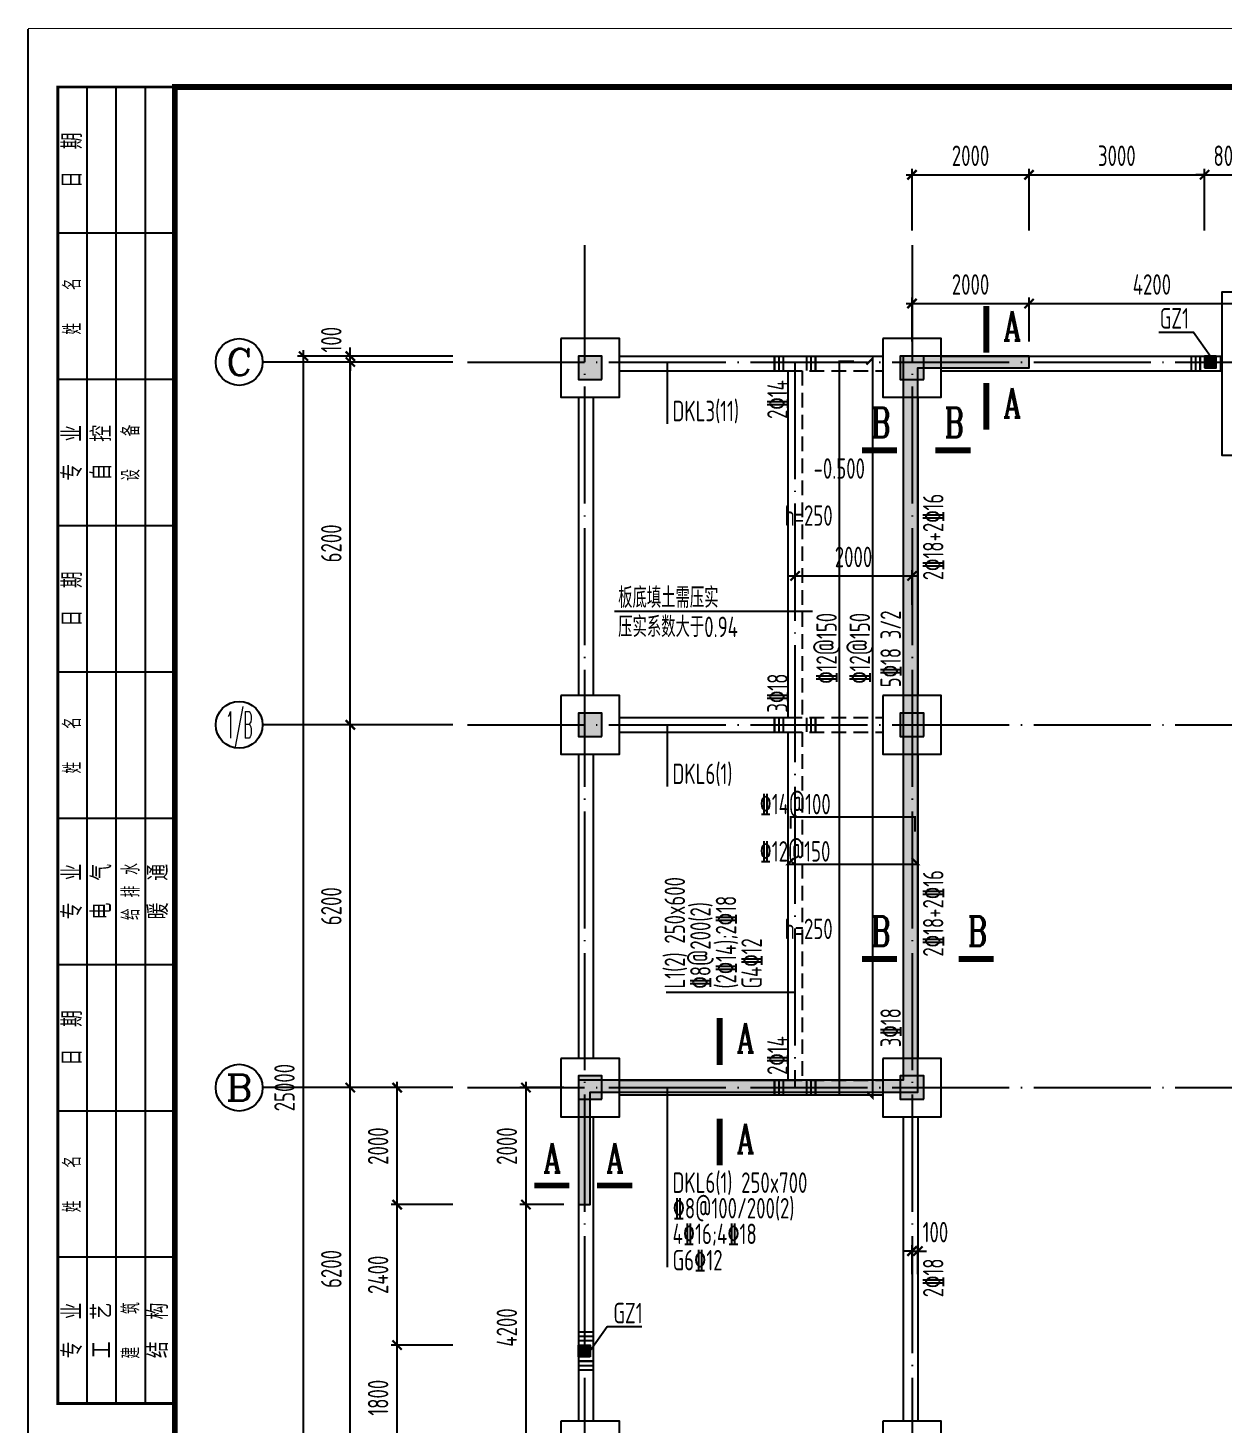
# Model space of a CAD drawing. Extents: x 287065 to 1473467, y 284802 to 344222.
# Drawn here: x 690937 to 711363, y 302962 to 326822 of the extents above; entities that cross this region are included whole.
import ezdxf
from ezdxf.enums import TextEntityAlignment as Align

# ---------------------------------------------------------------- set-up
doc = ezdxf.new("R2010")
doc.units = 0
doc.header["$LTSCALE"] = 1000
doc.linetypes.add('3', pattern=[3.75, 2.5, -1.25])
doc.linetypes.add('DOTE', pattern=[2.42, 2, -0.2, 0.02, -0.2])
doc.layers.get('0').update_dxf_attribs({"linetype": 'CONTINUOUS'})
doc.layers.get('DEFPOINTS').update_dxf_attribs({"linetype": 'CONTINUOUS'})
for name, color, linetype in [('AXIS', 8, 'DOTE'), ('AXIS_DIM', 3, 'CONTINUOUS'), ('AXIS_TEXT', 3, 'CONTINUOUS'), ('BEAM_CON', 4, 'CONTINUOUS'), ('COLU', 7, 'CONTINUOUS'), ('CT', 255, 'CONTINUOUS'), ('DIM', 3, 'CONTINUOUS'), ('FRAME', 3, 'CONTINUOUS'), ('HATCH', 8, 'CONTINUOUS'), ('REINL', 1, 'CONTINUOUS'), ('S_BEAMDASH', 134, '3'), ('S_BEAMDIMLOCALVER', 7, 'CONTINUOUS'), ('S_BEAMDIMMASS', 2, 'CONTINUOUS'), ('S_BEAMDIMMASSVER', 2, 'CONTINUOUS'), ('S_SUBBEAMHOOP', 1, 'CONTINUOUS'), ('TEXT', 7, 'CONTINUOUS'), ('THIN', 7, 'CONTINUOUS'), ('TK', 211, 'CONTINUOUS'), ('柱涂实', 54, 'CONTINUOUS'), ('砼墙-细线', 3, 'CONTINUOUS'), ('第三道尺寸线', 4, 'CONTINUOUS')]:
    doc.layers.add(name, color=color, linetype=linetype)
doc.styles.add('_TCH_AXIS', font='COMPLEX', dxfattribs={"bigfont": 'GBCBIG'})
doc.styles.add('COMPLEX', font='COMPLEX')
doc.styles.add('DXFS', font='txt.shx', dxfattribs={"width": 0.7, "bigfont": 'dxfs.shx'})
doc.styles.add('TSSD_Dimension', font='tssdeng.shx', dxfattribs={"width": 0.7, "bigfont": 'hztxt.shx'})
doc.styles.add('TSSD_Rein', font='tssdeng.shx', dxfattribs={"width": 0.7, "bigfont": 'hztxt.shx'})
doc.dimstyles.new('TSSD_100_100', dxfattribs={"dimtxt": 350, "dimasz": 150, "dimexe": 100, "dimexo": 250, "dimgap": 150, "dimtad": 1, "dimdec": 0, "dimzin": 0, "dimdsep": 46, "dimtxsty": 'TSSD_Dimension', "dimblk": 'ARCHTICK', "dimcen": 0, "dimdle": 100, "dimclrd": 3, "dimclre": 3, "dimclrt": 7, "dimadec": 0, "dimazin": 0, "dimtfac": 1, "dimtdec": 0, "dimtix": 1, "dimtmove": 2, "dimatfit": 3, "dimfxl": 100, "dimtolj": 1, "dimtzin": 0, "dimarcsym": 0})
doc.dimstyles.new('TSSD_100_100$0', dxfattribs={"dimtxt": 350, "dimasz": 100, "dimexe": 100, "dimexo": 250, "dimgap": 100, "dimtad": 1, "dimdec": 0, "dimzin": 0, "dimdsep": 46, "dimtxsty": 'TSSD_Rein', "dimblk": 'ARCHTICK', "dimcen": 0, "dimdle": 100, "dimclrt": 7, "dimadec": 0, "dimazin": 0, "dimtfac": 1, "dimtdec": 0, "dimtix": 1, "dimtmove": 2, "dimatfit": 3, "dimfxl": 100, "dimtolj": 1, "dimtzin": 0, "dimarcsym": 0})

# ---------------------------------------------------------------- blocks, each defined once
blk = doc.blocks.new('_ARCHTICK')
at = {"color": 0}
blk.add_lwpolyline([(-0.53, -0.53, 0.25, 0.25, 0), (0.53, 0.53, 0.5, 0.5, 0)], format="xyseb", dxfattribs=at)
blk = doc.blocks.new('*D1006')
at = {"layer": 'DEFPOINTS', "color": 0}
for p in [(706147, 305917), (706047, 305272), (706147, 305272)]:
    blk.add_point(p, dxfattribs=at)
at = {"layer": 'DIM', "color": 3, "lineweight": -2}
for p, q in [((706047, 305917), (705897, 305917)), ((706047, 305522), (706047, 306017)), ((706047, 305917), (706147, 305917)), ((706147, 305522), (706147, 306017)), ((706147, 305917), (706297, 305917))]:
    blk.add_line(p, q, dxfattribs=at)
at = {"layer": 'DIM', "color": 3, "lineweight": -2, "xscale": 150, "yscale": 150, "zscale": 150}
blk.add_blockref('_ARCHTICK', (706047, 305917), dxfattribs=at)
at = {"layer": 'DIM', "color": 3, "lineweight": -2, "xscale": 150, "yscale": 150, "zscale": 150, "rotation": 180}
blk.add_blockref('_ARCHTICK', (706147, 305917), dxfattribs=at)
at = {"layer": 'DIM', "color": 7, "insert": (706447, 306242), "char_height": 350, "attachment_point": 5, "style": 'TSSD_Dimension'}
blk.add_mtext('\\A1;100', dxfattribs=at)
blk = doc.blocks.new('*D1008')
at = {"layer": 'DEFPOINTS', "color": 0}
for p in [(700347, 308712), (699447, 306712), (700347, 306712)]:
    blk.add_point(p, dxfattribs=at)
at = {"layer": 'DIM', "color": 3, "lineweight": -2}
for p, q in [((699447, 308812), (699447, 306612)), ((700097, 308712), (699347, 308712)), ((700097, 306712), (699347, 306712))]:
    blk.add_line(p, q, dxfattribs=at)
at = {"layer": 'DIM', "color": 3, "lineweight": -2, "xscale": 150, "yscale": 150, "zscale": 150}
for p, rotation in [((699447, 308712), 90), ((699447, 306712), 270)]:
    blk.add_blockref('_ARCHTICK', p, dxfattribs=dict(at, rotation=rotation))
at = {"layer": 'DIM', "color": 7, "insert": (699122, 307712), "char_height": 350, "attachment_point": 5, "rotation": 90, "style": 'TSSD_Dimension'}
blk.add_mtext('\\A1;2000', dxfattribs=at)
blk = doc.blocks.new('*D1009')
at = {"layer": 'DEFPOINTS', "color": 0}
for p in [(700347, 306712), (699447, 302512), (700347, 302512)]:
    blk.add_point(p, dxfattribs=at)
at = {"layer": 'DIM', "color": 3, "lineweight": -2}
for p, q in [((700097, 306712), (699347, 306712)), ((699447, 306812), (699447, 302412)), ((700097, 302512), (699347, 302512))]:
    blk.add_line(p, q, dxfattribs=at)
at = {"layer": 'DIM', "color": 3, "lineweight": -2, "xscale": 150, "yscale": 150, "zscale": 150}
for p, rotation in [((699447, 306712), 90), ((699447, 302512), 270)]:
    blk.add_blockref('_ARCHTICK', p, dxfattribs=dict(at, rotation=rotation))
at = {"layer": 'DIM', "color": 7, "insert": (699122, 304612), "char_height": 350, "attachment_point": 5, "rotation": 90, "style": 'TSSD_Dimension'}
blk.add_mtext('\\A1;4200', dxfattribs=at)
blk = doc.blocks.new('*D1010')
at = {"layer": 'DEFPOINTS', "color": 0}
for p in [(708047, 322112), (706047, 321212), (708047, 321212)]:
    blk.add_point(p, dxfattribs=at)
at = {"layer": 'DIM', "color": 3, "lineweight": -2}
for p, q in [((705947, 322112), (708147, 322112)), ((706047, 321462), (706047, 322212)), ((708047, 321462), (708047, 322212))]:
    blk.add_line(p, q, dxfattribs=at)
at = {"layer": 'DIM', "color": 3, "lineweight": -2, "xscale": 150, "yscale": 150, "zscale": 150, "rotation": 180}
blk.add_blockref('_ARCHTICK', (706047, 322112), dxfattribs=at)
at = {"layer": 'DIM', "color": 3, "lineweight": -2, "xscale": 150, "yscale": 150, "zscale": 150}
blk.add_blockref('_ARCHTICK', (708047, 322112), dxfattribs=at)
at = {"layer": 'DIM', "color": 7, "insert": (707047, 322437), "char_height": 350, "attachment_point": 5, "style": 'TSSD_Dimension'}
blk.add_mtext('\\A1;2000', dxfattribs=at)
blk = doc.blocks.new('*D1011')
at = {"layer": 'DEFPOINTS', "color": 0}
for p in [(712247, 322112), (708047, 321212), (712247, 321212)]:
    blk.add_point(p, dxfattribs=at)
at = {"layer": 'DIM', "color": 3, "lineweight": -2}
for p, q in [((707947, 322112), (712347, 322112)), ((708047, 321462), (708047, 322212)), ((712247, 321462), (712247, 322212))]:
    blk.add_line(p, q, dxfattribs=at)
at = {"layer": 'DIM', "color": 3, "lineweight": -2, "xscale": 150, "yscale": 150, "zscale": 150, "rotation": 180}
blk.add_blockref('_ARCHTICK', (708047, 322112), dxfattribs=at)
at = {"layer": 'DIM', "color": 3, "lineweight": -2, "xscale": 150, "yscale": 150, "zscale": 150}
blk.add_blockref('_ARCHTICK', (712247, 322112), dxfattribs=at)
at = {"layer": 'DIM', "color": 7, "insert": (710147, 322437), "char_height": 350, "attachment_point": 5, "style": 'TSSD_Dimension'}
blk.add_mtext('\\A1;4200', dxfattribs=at)
blk = doc.blocks.new('*D1047')
at = {"layer": 'DEFPOINTS', "color": 0}
for p in [(711847, 324312), (711047, 323112), (711847, 323112)]:
    blk.add_point(p, dxfattribs=at)
at = {"layer": '第三道尺寸线', "color": 3, "lineweight": -2}
for p, q in [((711047, 324312), (710897, 324312)), ((711047, 323362), (711047, 324412)), ((711047, 324312), (711847, 324312)), ((711847, 323362), (711847, 324412)), ((711847, 324312), (711997, 324312))]:
    blk.add_line(p, q, dxfattribs=at)
at = {"layer": '第三道尺寸线', "color": 3, "lineweight": -2, "xscale": 150, "yscale": 150, "zscale": 150}
blk.add_blockref('_ARCHTICK', (711047, 324312), dxfattribs=at)
at = {"layer": '第三道尺寸线', "color": 3, "lineweight": -2, "xscale": 150, "yscale": 150, "zscale": 150, "rotation": 180}
blk.add_blockref('_ARCHTICK', (711847, 324312), dxfattribs=at)
at = {"layer": '第三道尺寸线', "color": 7, "insert": (711447, 324637), "char_height": 350, "attachment_point": 5, "style": 'TSSD_Dimension'}
blk.add_mtext('\\A1;800', dxfattribs=at)
blk = doc.blocks.new('*D1048')
at = {"layer": 'DEFPOINTS', "color": 0}
for p in [(711047, 324312), (708047, 323112), (711047, 323112)]:
    blk.add_point(p, dxfattribs=at)
at = {"layer": '第三道尺寸线', "color": 3, "lineweight": -2}
for p, q in [((707947, 324312), (711147, 324312)), ((708047, 323362), (708047, 324412)), ((711047, 323362), (711047, 324412))]:
    blk.add_line(p, q, dxfattribs=at)
at = {"layer": '第三道尺寸线', "color": 3, "lineweight": -2, "xscale": 150, "yscale": 150, "zscale": 150, "rotation": 180}
blk.add_blockref('_ARCHTICK', (708047, 324312), dxfattribs=at)
at = {"layer": '第三道尺寸线', "color": 3, "lineweight": -2, "xscale": 150, "yscale": 150, "zscale": 150}
blk.add_blockref('_ARCHTICK', (711047, 324312), dxfattribs=at)
at = {"layer": '第三道尺寸线', "color": 7, "insert": (709547, 324637), "char_height": 350, "attachment_point": 5, "style": 'TSSD_Dimension'}
blk.add_mtext('\\A1;3000', dxfattribs=at)
blk = doc.blocks.new('*D1049')
at = {"layer": 'DEFPOINTS', "color": 0}
for p in [(708047, 324312), (706047, 323112), (708047, 323112)]:
    blk.add_point(p, dxfattribs=at)
at = {"layer": '第三道尺寸线', "color": 3, "lineweight": -2}
for p, q in [((705947, 324312), (708147, 324312)), ((706047, 323362), (706047, 324412)), ((708047, 323362), (708047, 324412))]:
    blk.add_line(p, q, dxfattribs=at)
at = {"layer": '第三道尺寸线', "color": 3, "lineweight": -2, "xscale": 150, "yscale": 150, "zscale": 150, "rotation": 180}
blk.add_blockref('_ARCHTICK', (706047, 324312), dxfattribs=at)
at = {"layer": '第三道尺寸线', "color": 3, "lineweight": -2, "xscale": 150, "yscale": 150, "zscale": 150}
blk.add_blockref('_ARCHTICK', (708047, 324312), dxfattribs=at)
at = {"layer": '第三道尺寸线', "color": 7, "insert": (707047, 324637), "char_height": 350, "attachment_point": 5, "style": 'TSSD_Dimension'}
blk.add_mtext('\\A1;2000', dxfattribs=at)
blk = doc.blocks.new('*D995')
at = {"layer": 'AXIS_DIM', "color": 3, "lineweight": -2}
for p, q in [((696447, 302412), (696447, 308812)), ((698197, 308712), (696347, 308712)), ((698197, 302512), (696347, 302512))]:
    blk.add_line(p, q, dxfattribs=at)
at = {"layer": 'DEFPOINTS', "color": 0}
for p in [(696447, 308712), (698447, 308712), (698447, 302512)]:
    blk.add_point(p, dxfattribs=at)
at = {"layer": 'AXIS_DIM', "color": 3, "lineweight": -2, "xscale": 150, "yscale": 150, "zscale": 150}
for p, rotation in [((696447, 308712), 90), ((696447, 302512), 270)]:
    blk.add_blockref('_ARCHTICK', p, dxfattribs=dict(at, rotation=rotation))
at = {"layer": 'AXIS_DIM', "color": 7, "insert": (696122, 305612), "char_height": 350, "attachment_point": 5, "rotation": 90, "style": 'TSSD_Dimension'}
blk.add_mtext('\\A1;6200', dxfattribs=at)
blk = doc.blocks.new('*D996')
at = {"layer": 'AXIS_DIM', "color": 3, "lineweight": -2}
for p, q in [((696447, 308612), (696447, 315012)), ((698197, 314912), (696347, 314912)), ((698197, 308712), (696347, 308712))]:
    blk.add_line(p, q, dxfattribs=at)
at = {"layer": 'DEFPOINTS', "color": 0}
for p in [(696447, 314912), (698447, 314912), (698447, 308712)]:
    blk.add_point(p, dxfattribs=at)
at = {"layer": 'AXIS_DIM', "color": 3, "lineweight": -2, "xscale": 150, "yscale": 150, "zscale": 150}
for p, rotation in [((696447, 314912), 90), ((696447, 308712), 270)]:
    blk.add_blockref('_ARCHTICK', p, dxfattribs=dict(at, rotation=rotation))
at = {"layer": 'AXIS_DIM', "color": 7, "insert": (696122, 311812), "char_height": 350, "attachment_point": 5, "rotation": 90, "style": 'TSSD_Dimension'}
blk.add_mtext('\\A1;6200', dxfattribs=at)
blk = doc.blocks.new('*D997')
at = {"layer": 'AXIS_DIM', "color": 3, "lineweight": -2}
for p, q in [((696447, 314812), (696447, 321212)), ((698197, 321112), (696347, 321112)), ((698197, 314912), (696347, 314912))]:
    blk.add_line(p, q, dxfattribs=at)
at = {"layer": 'DEFPOINTS', "color": 0}
for p in [(696447, 321112), (698447, 321112), (698447, 314912)]:
    blk.add_point(p, dxfattribs=at)
at = {"layer": 'AXIS_DIM', "color": 3, "lineweight": -2, "xscale": 150, "yscale": 150, "zscale": 150}
for p, rotation in [((696447, 321112), 90), ((696447, 314912), 270)]:
    blk.add_blockref('_ARCHTICK', p, dxfattribs=dict(at, rotation=rotation))
at = {"layer": 'AXIS_DIM', "color": 7, "insert": (696122, 318012), "char_height": 350, "attachment_point": 5, "rotation": 90, "style": 'TSSD_Dimension'}
blk.add_mtext('\\A1;6200', dxfattribs=at)
blk = doc.blocks.new('*D998')
at = {"layer": 'AXIS_DIM', "color": 3, "lineweight": -2}
for p, q in [((698197, 321212), (696347, 321212)), ((696447, 321212), (696447, 321362)), ((696447, 321112), (696447, 321212)), ((698197, 321112), (696347, 321112)), ((696447, 321112), (696447, 320962))]:
    blk.add_line(p, q, dxfattribs=at)
at = {"layer": 'DEFPOINTS', "color": 0}
for p in [(696447, 321212), (698447, 321212), (698447, 321112)]:
    blk.add_point(p, dxfattribs=at)
at = {"layer": 'AXIS_DIM', "color": 3, "lineweight": -2, "xscale": 150, "yscale": 150, "zscale": 150}
for p, rotation in [((696447, 321212), 270), ((696447, 321112), 90)]:
    blk.add_blockref('_ARCHTICK', p, dxfattribs=dict(at, rotation=rotation))
at = {"layer": 'AXIS_DIM', "color": 7, "insert": (696122, 321494), "char_height": 350, "attachment_point": 5, "rotation": 90, "style": 'TSSD_Dimension'}
blk.add_mtext('\\A1;100', dxfattribs=at)
blk = doc.blocks.new('*D999')
at = {"layer": 'AXIS_DIM', "color": 3, "lineweight": -2}
for p, q in [((698197, 321212), (695547, 321212)), ((695647, 296112), (695647, 321312)), ((698197, 296212), (695547, 296212))]:
    blk.add_line(p, q, dxfattribs=at)
at = {"layer": 'DEFPOINTS', "color": 0}
for p in [(695647, 321212), (698447, 321212), (698447, 296212)]:
    blk.add_point(p, dxfattribs=at)
at = {"layer": 'AXIS_DIM', "color": 3, "lineweight": -2, "xscale": 150, "yscale": 150, "zscale": 150}
for p, rotation in [((695647, 321212), 90), ((695647, 296212), 270)]:
    blk.add_blockref('_ARCHTICK', p, dxfattribs=dict(at, rotation=rotation))
at = {"layer": 'AXIS_DIM', "color": 7, "insert": (695322, 308712), "char_height": 350, "attachment_point": 5, "rotation": 90, "style": 'TSSD_Dimension'}
blk.add_mtext('\\A1;25000', dxfattribs=at)
blk = doc.blocks.new('_AXISO')
blk.add_circle((0, 0), 0.5)
at = {"layer": 'AXIS_TEXT', "style": 'COMPLEX', "width": 1.041667}
blk.add_attdef('A', text='', height=0.56, dxfattribs=at).set_placement((-0.25, -0.28), (0.25, -0.28), align=Align.FIT)
blk = doc.blocks.new('*D1073')
at = {"layer": 'DEFPOINTS', "color": 0}
for p in [(697247, 308712), (698447, 308712), (698447, 306712)]:
    blk.add_point(p, dxfattribs=at)
at = {"layer": '第三道尺寸线', "color": 3, "lineweight": -2}
for p, q in [((697247, 306612), (697247, 308812)), ((698197, 308712), (697147, 308712)), ((698197, 306712), (697147, 306712))]:
    blk.add_line(p, q, dxfattribs=at)
at = {"layer": '第三道尺寸线', "color": 3, "lineweight": -2, "xscale": 150, "yscale": 150, "zscale": 150}
for p, rotation in [((697247, 308712), 90), ((697247, 306712), 270)]:
    blk.add_blockref('_ARCHTICK', p, dxfattribs=dict(at, rotation=rotation))
at = {"layer": '第三道尺寸线', "color": 7, "insert": (696922, 307712), "char_height": 350, "attachment_point": 5, "rotation": 90, "style": 'TSSD_Dimension'}
blk.add_mtext('\\A1;2000', dxfattribs=at)
blk = doc.blocks.new('*D1074')
at = {"layer": 'DEFPOINTS', "color": 0}
for p in [(697247, 306712), (698447, 306712), (698447, 304312)]:
    blk.add_point(p, dxfattribs=at)
at = {"layer": '第三道尺寸线', "color": 3, "lineweight": -2}
for p, q in [((698197, 306712), (697147, 306712)), ((697247, 304212), (697247, 306812)), ((698197, 304312), (697147, 304312))]:
    blk.add_line(p, q, dxfattribs=at)
at = {"layer": '第三道尺寸线', "color": 3, "lineweight": -2, "xscale": 150, "yscale": 150, "zscale": 150}
for p, rotation in [((697247, 306712), 90), ((697247, 304312), 270)]:
    blk.add_blockref('_ARCHTICK', p, dxfattribs=dict(at, rotation=rotation))
at = {"layer": '第三道尺寸线', "color": 7, "insert": (696922, 305512), "char_height": 350, "attachment_point": 5, "rotation": 90, "style": 'TSSD_Dimension'}
blk.add_mtext('\\A1;2400', dxfattribs=at)
blk = doc.blocks.new('*D1075')
at = {"layer": 'DEFPOINTS', "color": 0}
for p in [(697247, 304312), (698447, 304312), (698447, 302512)]:
    blk.add_point(p, dxfattribs=at)
at = {"layer": '第三道尺寸线', "color": 3, "lineweight": -2}
for p, q in [((698197, 304312), (697147, 304312)), ((697247, 302412), (697247, 304412)), ((698197, 302512), (697147, 302512))]:
    blk.add_line(p, q, dxfattribs=at)
at = {"layer": '第三道尺寸线', "color": 3, "lineweight": -2, "xscale": 150, "yscale": 150, "zscale": 150}
for p, rotation in [((697247, 304312), 90), ((697247, 302512), 270)]:
    blk.add_blockref('_ARCHTICK', p, dxfattribs=dict(at, rotation=rotation))
at = {"layer": '第三道尺寸线', "color": 7, "insert": (696922, 303412), "char_height": 350, "attachment_point": 5, "rotation": 90, "style": 'TSSD_Dimension'}
blk.add_mtext('\\A1;1800', dxfattribs=at)
blk = doc.blocks.new('TK-A2+(891X420)')
at = {"layer": 'FRAME', "lineweight": 18}
blk.add_line((626527, 350595), (626527, 392595), dxfattribs=at)
at = {"layer": 'FRAME'}
for points in [[(626537, 392605, 20, 20, 0), (626537, 350605, 20, 20, 0), (715637, 350605, 20, 20, 0), (715637, 392605, 20, 20, 0)], [(629037, 391605, 100, 100, 0), (629037, 351605, 100, 100, 0), (714637, 351605, 100, 100, 0), (714637, 391605, 100, 100, 0)]]:
    blk.add_lwpolyline(points, format="xyseb", close=True, dxfattribs=at)
blk.add_lwpolyline([(629037, 391605, 50, 50, 0), (627037, 391605, 50, 50, 0), (627037, 369105, 50, 50, 0), (629037, 369105, 50, 50, 0)], format="xyseb", dxfattribs=at)
for points in [[(627537, 369105), (627537, 391605)], [(628037, 369105), (628037, 391605)], [(628537, 369105), (628537, 391605)], [(629037, 389105), (627037, 389105)], [(629037, 386605), (627037, 386605)], [(629037, 384105), (627037, 384105)], [(629037, 381605), (627037, 381605)], [(629037, 379105), (627037, 379105)], [(629037, 376605), (627037, 376605)], [(629037, 374105), (627037, 374105)], [(629037, 371605), (627037, 371605)]]:
    blk.add_lwpolyline(points, dxfattribs=at)
at = {"layer": 'FRAME', "char_height": 300, "attachment_point": 5, "rotation": 90, "style": 'DXFS'}
for s, insert, width in [('{\\f宋体|b0|i0|c134|p2;日\\Ftxt.shx,dxfs.shx|c134;  \\f宋体|b0|i0|c134|p2;期\\P}', (627287, 390355), 1132.5), ('姓   名', (627287, 387855), 1185), ('{\\f宋体|b0|i0|c134|p2;自\\Ftxt.shx,dxfs.shx|c134;  \\f宋体|b0|i0|c134|p2;控\\P}', (627787, 385355), 1148.25), ('设   备', (628287, 385355), 1227), ('{\\f宋体|b0|i0|c134|p2;专\\Ftxt.shx,dxfs.shx|c134;  \\f宋体|b0|i0|c134|p2;业\\P}', (627287, 385355), 1203.38), ('{\\f宋体|b0|i0|c134|p2;日\\Ftxt.shx,dxfs.shx|c134;  \\f宋体|b0|i0|c134|p2;期\\P}', (627287, 382855), 1132.5), ('姓   名', (627287, 380355), 1185), ('{\\f宋体|b0|i0|c134|p2;专\\Ftxt.shx,dxfs.shx|c134;  \\f宋体|b0|i0|c134|p2;业\\P}', (627287, 377855), 1203.38), ('{\\f宋体|b0|i0|c134|p2;电\\Ftxt.shx,dxfs.shx|c134;  \\f宋体|b0|i0|c134|p2;气\\P}', (627787, 377855), 1182.38), ('给 排 水', (628287, 377855), 1352.62), ('{\\f宋体|b0|i0|c134|p2;暖\\Ftxt.shx,dxfs.shx|c134;  \\f宋体|b0|i0|c134|p2;通\\P}', (628757, 377855), 1200.75), ('{\\f宋体|b0|i0|c134|p2;日\\Ftxt.shx,dxfs.shx|c134;  \\f宋体|b0|i0|c134|p2;期\\P}', (627287, 375355), 1132.5), ('姓   名', (627287, 372855), 1185), ('{\\f宋体|b0|i0|c134|p2;专\\Ftxt.shx,dxfs.shx|c134;  \\f宋体|b0|i0|c134|p2;业\\P}', (627287, 370355), 1203.38), ('{\\f宋体|b0|i0|c134|p2;工\\Ftxt.shx,dxfs.shx|c134;  \\f宋体|b0|i0|c134|p2;艺\\P}', (627787, 370355), 1177.12), ('建   筑', (628287, 370355), 1206), ('{\\f宋体|b0|i0|c134|p2;结\\Ftxt.shx,dxfs.shx|c134;  \\f宋体|b0|i0|c134|p2;构\\P}', (628757, 370355), 1192.88)]:
    blk.add_mtext(s, dxfattribs=dict(at, insert=insert, width=width))
blk = doc.blocks.new('*D1079')
at = {"layer": 'DEFPOINTS', "color": 0}
for p in [(706047, 317456), (704047, 316714), (706047, 316714)]:
    blk.add_point(p, dxfattribs=at)
at = {"layer": '第三道尺寸线', "color": 3, "lineweight": -2}
for p, q in [((703947, 317456), (706147, 317456)), ((704047, 316964), (704047, 317556)), ((706047, 316964), (706047, 317556))]:
    blk.add_line(p, q, dxfattribs=at)
at = {"layer": '第三道尺寸线', "color": 3, "lineweight": -2, "xscale": 150, "yscale": 150, "zscale": 150, "rotation": 180}
blk.add_blockref('_ARCHTICK', (704047, 317456), dxfattribs=at)
at = {"layer": '第三道尺寸线', "color": 3, "lineweight": -2, "xscale": 150, "yscale": 150, "zscale": 150}
blk.add_blockref('_ARCHTICK', (706047, 317456), dxfattribs=at)
at = {"layer": '第三道尺寸线', "color": 7, "insert": (705047, 317781), "char_height": 350, "attachment_point": 5, "style": 'TSSD_Dimension'}
blk.add_mtext('\\A1;2000', dxfattribs=at)

msp = doc.modelspace()

# ---------------------------------------------------------------- hatches: boundary and pattern name
at = {"layer": 'HATCH'}
h = msp.add_hatch(dxfattribs=at)
h.set_pattern_fill('ARMORED', color=256, scale=50, style=0)
h.set_pattern_definition([(50, (62410, 30000), (358.63009, -31.37607), [37.5, -412.5]), (355, (62410, 30000), (-69.37567, 376.09607), [30, -330]), (100.4514, (62439.9, 29997.4), (289.25469, 344.71977), [31.8701, -350.57106]), (46.1842, (62410, 30100), (533.62052, -82.7595), [56.25, -618.75]), (96.6356, (62454.47, 30093.1), (467.33135, 487.05894), [47.80514, -525.8565]), (351.1842, (62410, 30100), (467.33097, 487.0593), [45, -495]), (21, (62460, 30075), (298.45353, -201.30945), [37.5, -412.5]), (326, (62460, 30075), (121.65767, 362.57502), [30, -330]), (71.4514, (62484.87, 30058.22), (420.11131, 161.26525), [31.8701, -350.57106]), (37.5, (62410, 30000), (6.079928, 166.446927), [0, -326, 0, -335, 0, -331.25]), (7.5, (62410, 30000), (131.53477, 197.205856), [0, -191, 0, -318.5, 0, -126.25]), (327.5, (62298.5, 30000), (266.911218, -11.277436), [0, -125, 0, -390, 0, -517.5]), (317.5, (62248.5, 30000), (291.593085, 50.05249), [0, -162.5, 0, -259, 0, -367.5]), (45, (62410, 30000), (-176.776695, 176.776695), [])])
h.paths.add_polyline_path([(700346.971, 306711.708), (700546.971, 306711.708), (700546.971, 308636.708), (706146.971, 308636.708), (706146.971, 321011.708), (708046.971, 321011.708), (708046.971, 321211.708), (705896.971, 321211.708), (705896.971, 308836.708), (700346.971, 308836.708)])
at = {"layer": '柱涂实'}
for points in [[(700746.971, 320811.708), (700746.971, 321211.708), (700346.971, 321211.708), (700346.971, 320811.708)], [(706246.971, 320811.708), (706246.971, 321211.708), (705846.971, 321211.708), (705846.971, 320811.708)], [(711246.971, 321011.708), (711246.971, 321211.708), (711046.971, 321211.708), (711046.971, 321011.708)], [(700746.971, 314711.708), (700746.971, 315111.708), (700346.971, 315111.708), (700346.971, 314711.708)], [(706246.971, 314711.708), (706246.971, 315111.708), (705846.971, 315111.708), (705846.971, 314711.708)], [(700746.971, 308511.708), (700746.971, 308911.708), (700346.971, 308911.708), (700346.971, 308511.708)], [(706246.971, 308511.708), (706246.971, 308911.708), (705846.971, 308911.708), (705846.971, 308511.708)], [(700346.971, 304111.708), (700346.971, 304311.708), (700546.971, 304311.708), (700546.971, 304111.708)]]:
    msp.add_hatch(color=256, dxfattribs=at).paths.add_polyline_path(points)

# ---------------------------------------------------------------- linework, layer by layer
at = {"layer": 'AXIS'}
for p, q in [((700446.971, 323111.708), (700446.971, 294311.708)), ((706046.971, 323111.708), (706046.971, 294311.708)), ((698446.971, 321111.708), (764746.971, 321111.708)), ((704046.971, 321111.708), (704046.971, 308711.708)), ((698446.971, 314911.708), (764746.971, 314911.708)), ((698446.971, 308711.708), (764746.971, 308711.708))]:
    msp.add_line(p, q, dxfattribs=at)
at = {"layer": 'AXIS_TEXT'}
for p, q in [((698196.971, 321111.708), (694946.971, 321111.708)), ((698196.971, 314911.708), (694946.971, 314911.708)), ((698196.971, 308711.708), (694946.971, 308711.708))]:
    msp.add_line(p, q, dxfattribs=at)
at = {"layer": 'BEAM_CON'}
for p, q in [((701046.971, 321211.708), (705546.971, 321211.708)), ((706546.971, 321211.708), (711346.971, 321211.708)), ((701046.971, 320961.708), (703921.971, 320961.708)), ((703921.971, 320961.708), (703921.971, 315036.708)), ((706546.971, 320961.708), (711346.971, 320961.708)), ((700346.971, 320511.708), (700346.971, 315411.708)), ((700596.971, 320511.708), (700596.971, 315411.708)), ((706146.971, 320511.708), (706146.971, 315411.708)), ((701046.971, 315036.708), (703921.971, 315036.708)), ((701046.971, 314786.708), (703921.971, 314786.708)), ((703921.971, 314786.708), (703921.971, 308836.708)), ((700346.971, 314411.708), (700346.971, 309211.708)), ((700596.971, 314411.708), (700596.971, 309211.708)), ((705896.971, 314411.708), (705896.971, 309211.708)), ((706146.971, 314411.708), (706146.971, 309211.708)), ((701046.971, 308836.708), (703921.971, 308836.708)), ((701046.971, 308586.708), (705546.971, 308586.708)), ((700346.971, 308211.708), (700346.971, 303011.708)), ((700596.971, 308211.708), (700596.971, 303011.708)), ((705896.971, 308211.708), (705896.971, 303011.708)), ((706146.971, 308211.708), (706146.971, 303011.708))]:
    msp.add_line(p, q, dxfattribs=at)
at = {"layer": 'COLU', "ltscale": 0.01}
for points in [[(700746.971, 320811.708), (700746.971, 321211.708), (700346.971, 321211.708), (700346.971, 320811.708)], [(706246.971, 320811.708), (706246.971, 321211.708), (705846.971, 321211.708), (705846.971, 320811.708)], [(711046.971, 321011.708), (711246.971, 321011.708), (711246.971, 321211.708), (711046.971, 321211.708)], [(700746.971, 314711.708), (700746.971, 315111.708), (700346.971, 315111.708), (700346.971, 314711.708)], [(706246.971, 314711.708), (706246.971, 315111.708), (705846.971, 315111.708), (705846.971, 314711.708)], [(700746.971, 308511.708), (700746.971, 308911.708), (700346.971, 308911.708), (700346.971, 308511.708)], [(706246.971, 308511.708), (706246.971, 308911.708), (705846.971, 308911.708), (705846.971, 308511.708)], [(700546.971, 304111.708), (700346.971, 304111.708), (700346.971, 304311.708), (700546.971, 304311.708)]]:
    msp.add_lwpolyline(points, close=True, dxfattribs=at)
at = {"layer": 'CT'}
for points in [[(712346.971, 319511.708), (711346.971, 319511.708), (711346.971, 322311.708), (712346.971, 322311.708)], [(700046.971, 321511.708), (700046.971, 320511.708), (701046.971, 320511.708), (701046.971, 321511.708)], [(705546.971, 321511.708), (705546.971, 320511.708), (706546.971, 320511.708), (706546.971, 321511.708)], [(700046.971, 315411.708), (700046.971, 314411.708), (701046.971, 314411.708), (701046.971, 315411.708)], [(705546.971, 315411.708), (705546.971, 314411.708), (706546.971, 314411.708), (706546.971, 315411.708)], [(700046.971, 309211.708), (700046.971, 308211.708), (701046.971, 308211.708), (701046.971, 309211.708)], [(705546.971, 309211.708), (705546.971, 308211.708), (706546.971, 308211.708), (706546.971, 309211.708)], [(700046.971, 303011.708), (700046.971, 302011.708), (701046.971, 302011.708), (701046.971, 303011.708)], [(705546.971, 303011.708), (705546.971, 302011.708), (706546.971, 302011.708), (706546.971, 303011.708)]]:
    msp.add_lwpolyline(points, close=True, dxfattribs=at)
at = {"layer": 'REINL', "const_width": 35}
for points in [[(705268.95, 308642.774), (705375.016, 308536.708), (705375.016, 321175.207), (705268.95, 321069.141)], [(705006.846, 308586.708), (704806.846, 308586.708), (704806.846, 321125.207), (704806.846, 321125.207), (705056.846, 321125.207)], [(703971.971, 313136.921), (703971.971, 313336.921), (706096.971, 313336.921), (706096.971, 313336.921), (706096.971, 313086.921)], [(704028.037, 312634.989), (703921.971, 312528.923), (706146.971, 312528.923), (706040.905, 312634.989)]]:
    msp.add_lwpolyline(points, dxfattribs=at)
at = {"layer": 'S_BEAMDASH', "ltscale": 0.1}
for p, q in [((703921.971, 320961.708), (705546.971, 320961.708)), ((704171.971, 320961.708), (704171.971, 315036.708)), ((705896.971, 320511.708), (705896.971, 315411.708)), ((703921.971, 315036.708), (705546.971, 315036.708)), ((703921.971, 314786.708), (705546.971, 314786.708)), ((704171.971, 314786.708), (704171.971, 308836.708)), ((703921.971, 308836.708), (705546.971, 308836.708))]:
    msp.add_line(p, q, dxfattribs=at)
at = {"layer": 'S_BEAMDIMMASS', "ltscale": 0.01}
for p, q in [((701866.129, 320056.464), (701866.129, 321111.708)), ((701866.129, 313856.464), (701866.129, 314911.708)), ((701866.129, 305642.535), (701866.129, 308711.708))]:
    msp.add_line(p, q, dxfattribs=at)
at = {"layer": 'S_BEAMDIMMASS'}
msp.add_line((704346.968, 316850.645), (700959.53, 316850.645), dxfattribs=at)
at = {"layer": 'S_BEAMDIMMASSVER', "ltscale": 0.01}
msp.add_line((704046.971, 310336.424), (701845.627, 310336.424), dxfattribs=at)
at = {"layer": 'S_SUBBEAMHOOP', "ltscale": 0.01, "const_width": 35}
for points in [[(703696.971, 320961.708), (703696.971, 321211.708)], [(703771.971, 320961.708), (703771.971, 321211.708)], [(703846.971, 320961.708), (703846.971, 321211.708)], [(704246.971, 320961.708), (704246.971, 321211.708)], [(704321.971, 320961.708), (704321.971, 321211.708)], [(704396.971, 320961.708), (704396.971, 321211.708)], [(710821.971, 320961.708), (710821.971, 321211.708)], [(710896.971, 320961.708), (710896.971, 321211.708)], [(710971.971, 320961.708), (710971.971, 321211.708)], [(711321.971, 320961.708), (711321.971, 321211.708)], [(703696.971, 314786.708), (703696.971, 315036.708)], [(703771.971, 314786.708), (703771.971, 315036.708)], [(703846.971, 314786.708), (703846.971, 315036.708)], [(704246.971, 314786.708), (704246.971, 315036.708)], [(704321.971, 314786.708), (704321.971, 315036.708)], [(704396.971, 314786.708), (704396.971, 315036.708)], [(703696.971, 308586.708), (703696.971, 308836.708)], [(703771.971, 308586.708), (703771.971, 308836.708)], [(703846.971, 308586.708), (703846.971, 308836.708)], [(704246.971, 308586.708), (704246.971, 308836.708)], [(704321.971, 308586.708), (704321.971, 308836.708)], [(704396.971, 308586.708), (704396.971, 308836.708)], [(700596.971, 304536.708), (700346.971, 304536.708)], [(700596.971, 304461.708), (700346.971, 304461.708)], [(700596.971, 304386.708), (700346.971, 304386.708)], [(700596.971, 304036.708), (700346.971, 304036.708)], [(700596.971, 303961.708), (700346.971, 303961.708)], [(700596.971, 303886.708), (700346.971, 303886.708)]]:
    msp.add_lwpolyline(points, dxfattribs=at)
at = {"layer": 'TEXT', "const_width": 100}
for points in [[(707318.168, 322071.543), (707318.168, 321271.543)], [(707318.168, 320753.754), (707318.168, 319953.754)], [(705192.872, 319602.873), (705792.872, 319602.873)], [(706447.89, 319602.873), (707047.89, 319602.873)], [(705192.872, 310908.578), (705792.872, 310908.578)], [(706844.429, 310908.578), (707444.429, 310908.578)], [(702760.248, 309900.187), (702760.248, 309100.187)], [(702760.248, 308182.575), (702760.248, 307382.575)], [(699592.872, 307037.832), (700192.872, 307037.832)], [(700665.303, 307037.832), (701265.303, 307037.832)]]:
    msp.add_lwpolyline(points, dxfattribs=at)
at = {"layer": 'TEXT'}
for points in [[(710262.767, 321623.545), (710858.857, 321623.545), (711146.971, 321211.708)], [(701431.175, 304623.545), (700835.085, 304623.545), (700546.971, 304211.708)]]:
    msp.add_lwpolyline(points, dxfattribs=at)
at = {"layer": 'THIN', "const_width": 0.45}
msp.add_lwpolyline([(704363.939, 319056.971), (705638.771, 319056.971), (705338.771, 318756.971), (705038.771, 319056.971)], dxfattribs=at)
at = {"layer": '砼墙-细线'}
msp.add_lwpolyline([(700346.971, 306711.708), (700546.971, 306711.708), (700546.971, 308636.708), (700546.971, 308636.708), (706146.971, 308636.708), (706146.971, 308636.708), (706146.971, 321011.708), (706146.971, 321011.708), (708046.971, 321011.708), (708046.971, 321211.708), (705896.971, 321211.708), (705896.971, 321211.708), (705896.971, 308836.708), (705896.971, 308836.708), (700346.971, 308836.708), (700346.971, 306711.708)], dxfattribs=at)

# ---------------------------------------------------------------- block references
at = {"layer": 'AXIS_TEXT'}
ref = msp.add_blockref('_AXISO', (694546.971, 321111.708), dxfattribs=dict(at, xscale=800, yscale=800, zscale=800))
ref.add_attrib('A', 'C', dxfattribs={"height": 452.548, "style": '_TCH_AXIS', "width": 1.4}).set_placement((694320.697, 320885.434), (694773.245, 320885.434), align=Align.FIT)
ref = msp.add_blockref('_AXISO', (694546.971, 314911.708), dxfattribs=dict(at, xscale=800, yscale=800, zscale=800))
ref.add_attrib('A', '1/B', dxfattribs={"height": 452.5483, "style": '_TCH_AXIS', "width": 0.388889}).set_placement((694320.697, 314685.434), (694773.245, 314685.434), align=Align.FIT)
ref = msp.add_blockref('_AXISO', (694546.971, 308711.708), dxfattribs=dict(at, xscale=800, yscale=800, zscale=800))
ref.add_attrib('A', 'B', dxfattribs={"height": 452.548, "style": '_TCH_AXIS', "width": 1.235294}).set_placement((694320.697, 308485.434), (694773.245, 308485.434), align=Align.FIT)
at = {"layer": 'TK'}
msp.add_blockref('TK-A2+(891X420)', (64410, -65793.134), dxfattribs=at)

# ---------------------------------------------------------------- texts
at = {"layer": 'S_BEAMDIMLOCALVER', "style": 'TSSD_Rein', "width": 0.7}
for s, height, p in [('2%%13214', 350, (703921.971, 320139.535)), ('2%%13218+2%%13216', 349.99999, (706584.471, 317383.225)), ('5%%13218 3/2', 349.99999, (705856.971, 315551.798)), ('3%%13218', 350, (703921.971, 315120.035)), ('2%%13218+2%%13216', 349.99999, (706584.471, 310950.754)), ('3%%13218', 350, (705856.971, 309403.178)), ('2%%13214', 350, (703921.971, 308928.396)), ('2%%13218', 350, (706584.471, 305129.177))]:
    msp.add_text(s, height=height, rotation=89.9999985, dxfattribs=at).set_placement(p)
at = {"layer": 'S_BEAMDIMMASS', "style": 'TSSD_Rein', "width": 0.7}
for s, height, p in [('DKL3(11)', 350, (701954.554, 320099.519)), ('板底填土需压实', 350, (701025.014, 316910.645)), ('压实系数大于0.94', 350, (701025.014, 316410.645)), ('DKL6(1)', 350, (701954.554, 313899.519)), ('DKL6(1) 250x700', 349.99999, (701954.554, 306912.742)), ('%%1328@100/200(2)', 349.99999, (701954.554, 306475.242)), ('4%%13216;4%%13218', 349.99999, (701954.554, 306037.742)), ('G6%%13212', 350, (701954.554, 305587.742))]:
    msp.add_text(s, height=height, dxfattribs=at).set_placement(p)
at = {"layer": 'S_BEAMDIMMASSVER', "style": 'TSSD_Rein', "width": 0.7}
for s, height, p in [('L1(2) 250x600', 349.99999, (702167.918, 310404.09)), ('%%1328@200(2)', 349.99999, (702605.418, 310404.09)), ('(2%%13214);2%%13218', 349.99999, (703042.918, 310404.09)), ('G4%%13212', 350, (703480.918, 310404.09))]:
    msp.add_text(s, height=height, rotation=89.9999985, dxfattribs=at).set_placement(p)
at = {"layer": 'TEXT', "width": 0.7}
for s, height, style, p in [('A', 500, 'COMPLEX', (707609.006, 321482.104)), ('GZ1', 350, 'TSSD_Rein', (710280.226, 321683.545)), ('A', 500, 'COMPLEX', (707609.006, 320164.314)), ('B', 500, 'COMPLEX', (705347.356, 319827.977)), ('B', 500, 'COMPLEX', (706602.374, 319827.977)), ('h=250', 350, 'TSSD_Rein', (703869.885, 318312.535)), ('%%13214@100', 350, 'TSSD_Rein', (703440.583, 313382.279)), ('%%13212@150', 350, 'TSSD_Rein', (703440.583, 312574.282)), ('B', 500, 'COMPLEX', (705347.356, 311133.682)), ('B', 500, 'COMPLEX', (706998.913, 311133.682)), ('h=250', 350, 'TSSD_Rein', (703869.885, 311249.171)), ('A', 500, 'COMPLEX', (703051.086, 309310.747)), ('A', 500, 'COMPLEX', (703051.086, 307593.135)), ('A', 500, 'COMPLEX', (699747.356, 307262.936)), ('A', 500, 'COMPLEX', (700819.787, 307262.936)), ('GZ1', 350, 'TSSD_Rein', (700942.563, 304683.545))]:
    msp.add_text(s, height=height, dxfattribs=dict(at, style=style)).set_placement(p)
at = {"layer": 'TEXT', "style": 'TSSD_Rein', "width": 0.7}
for p in [(704761.488, 315614.127), (705329.658, 315614.127)]:
    msp.add_text('%%13212@150', height=350, rotation=90, dxfattribs=at).set_placement(p)
at = {"layer": 'THIN', "style": 'TSSD_Rein', "width": 0.7}
msp.add_text('-0.500', height=350, dxfattribs=at).set_placement((704363.939, 319116.971))

# ---------------------------------------------------------------- dimensions: what is measured, and where the dimension line sits
at = {"layer": 'AXIS_DIM'}
dim = msp.add_linear_dim(base=(696446.971, 321211.708), p1=(698446.971, 321111.708), p2=(698446.971, 321211.708), angle=90, dimstyle='TSSD_100_100', dxfattribs=at)
dim.commit()
dim.dimension.update_dxf_attribs({"geometry": '*D998', "text_midpoint": (696121.971, 321493.952), "dimtype": 161})
for p1, p2, distance, picture, middle in [((698446.971, 296211.708), (698446.971, 321211.708), 2800, '*D999', (695321.971, 308711.708)), ((698446.971, 314911.708), (698446.971, 321111.708), 2000, '*D997', (696121.971, 318011.708)), ((698446.971, 308711.708), (698446.971, 314911.708), 2000, '*D996', (696121.971, 311811.708)), ((698446.971, 302511.708), (698446.971, 308711.708), 2000, '*D995', (696121.971, 305611.708))]:
    dim = msp.add_aligned_dim(p1=p1, p2=p2, distance=distance, dimstyle='TSSD_100_100', dxfattribs=at)
    dim.commit()
    dim.dimension.update_dxf_attribs({"geometry": picture, "text_midpoint": middle})
at = {"layer": 'DIM'}
for base, p1, p2, angle, picture, middle in [((708046.971, 322111.708), (706046.971, 321211.708), (708046.971, 321211.708), 180, '*D1010', (707046.971, 322436.708)), ((712246.971, 322111.708), (708046.971, 321211.708), (712246.971, 321211.708), 180, '*D1011', (710146.971, 322436.708)), ((699446.971, 306711.708), (700346.971, 308711.708), (700346.971, 306711.708), 90, '*D1008', (699121.971, 307711.708)), ((699446.971, 302511.708), (700346.971, 306711.708), (700346.971, 302511.708), 90, '*D1009', (699121.971, 304611.708))]:
    dim = msp.add_linear_dim(base=base, p1=p1, p2=p2, angle=angle, dimstyle='TSSD_100_100', dxfattribs=at)
    dim.commit()
    dim.dimension.update_dxf_attribs({"geometry": picture, "text_midpoint": middle})
dim = msp.add_linear_dim(base=(706146.971, 305916.522), p1=(706046.971, 305272.203), p2=(706146.971, 305272.203), dimstyle='TSSD_100_100', dxfattribs=at)
dim.commit()
dim.dimension.update_dxf_attribs({"geometry": '*D1006', "text_midpoint": (706446.971, 306241.522), "dimtype": 160})
at = {"layer": '第三道尺寸线'}
for p1, p2, picture, middle in [((706046.971, 323111.708), (708046.971, 323111.708), '*D1049', (707046.971, 324636.708)), ((708046.971, 323111.708), (711046.971, 323111.708), '*D1048', (709546.971, 324636.708)), ((711046.971, 323111.708), (711846.971, 323111.708), '*D1047', (711446.971, 324636.708)), ((698446.971, 306711.708), (698446.971, 308711.708), '*D1073', (696921.971, 307711.708)), ((698446.971, 304311.708), (698446.971, 306711.708), '*D1074', (696921.971, 305511.708)), ((698446.971, 302511.708), (698446.971, 304311.708), '*D1075', (696921.971, 303411.708))]:
    dim = msp.add_aligned_dim(p1=p1, p2=p2, distance=1200, dimstyle='TSSD_100_100', dxfattribs=at)
    dim.commit()
    dim.dimension.update_dxf_attribs({"geometry": picture, "text_midpoint": middle})
dim = msp.add_linear_dim(base=(706046.971, 317456.325), p1=(704046.971, 316714.187), p2=(706046.971, 316714.187), dimstyle='TSSD_100_100$0', override={"dimasz": 150, "dimgap": 150, "dimtxsty": 'TSSD_Dimension', "dimclrd": 3, "dimclre": 3}, dxfattribs=at)
dim.commit()
dim.dimension.update_dxf_attribs({"geometry": '*D1079', "text_midpoint": (705046.971, 317781.325)})

doc.saveas('drawing.dxf')
